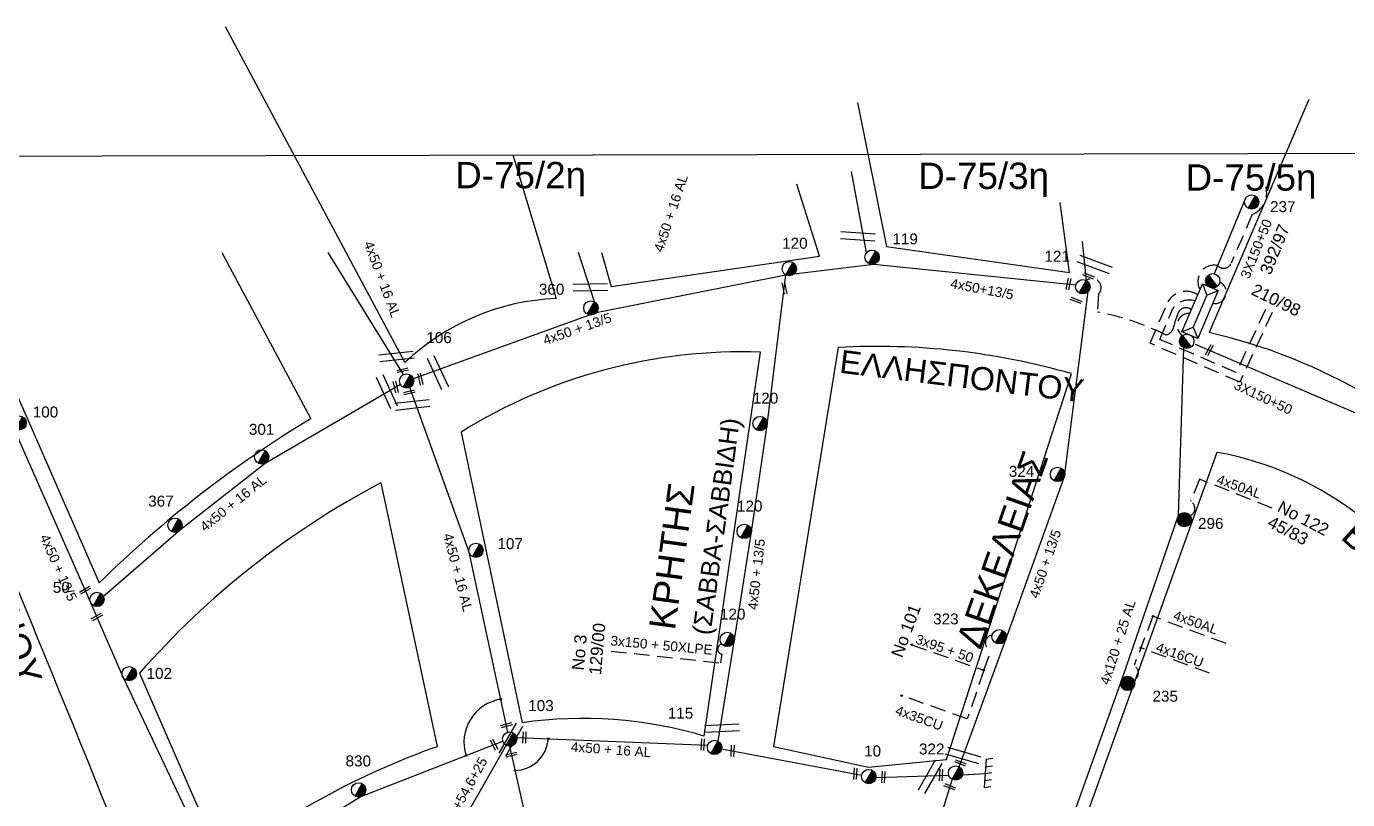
# Model space of a CAD drawing. Header units: millimetres. Extents: x 1421 to 7547, y 822 to 1873.
# Drawn here: x 5731 to 5948.3, y 1746.3 to 1873.4 of the extents above; entities that cross this region are included whole.
import ezdxf
from ezdxf.enums import TextEntityAlignment as Align

# ---------------------------------------------------------------- set-up
doc = ezdxf.new("R2010")
doc.units = ezdxf.units.MM
doc.linetypes.add('DASHED', pattern=[19.05, 12.7, -6.35])
doc.layers.get('0').update_dxf_attribs({"lineweight": 30})
for name, color, linetype, lineweight in [('3x150+50', 7, 'Continuous', 30), ('4x16CU', 7, 'Continuous', 30), ('4x35CU', 7, 'Continuous', 30), ('4x50+13_5', 7, 'Continuous', 30), ('PINAKIDA', 7, 'DASHED', 30), ('TEXT_ΚΑΛΩΔΙΩΝ', 7, 'Continuous', 30), ('Άγνωστο εναέριο καλώδιο', 7, 'Continuous', 30), ('Άγνωστο Υπόγειο Καλώδιο', 7, 'DASHED', 30), ('Γυμνά εναέρια ΧΤ και ΦΟΠ (3Φ)   4x50+16AL', 7, 'Continuous', 30), ('Καλωδια ΧΤ  3X95+50', 7, 'Continuous', 30), ('Καλώδια ΧΤ   3x150+50CU', 7, 'DASHED', 30), ('Καλώδια ΧΤ   3x150AL+50CU', 7, 'DASHED', 30), ('Μηχανική τομή', 7, 'Continuous', 30), ('Στύλος Ξύλινος', 7, 'Continuous', 30), ('Στύλος Ξύλινος @ 1', 7, 'Continuous', 30), ('Στύλος ΦΜ', 7, 'Continuous', 30), ('Στύλος ΦΜ @ 1', 7, 'Continuous', 30), ('Συνδέσεις', 7, 'Continuous', 30), ('Συνεστραμμένα ΧΤ   3x70+54.6+25 AL', 7, 'SYN_LINE', 30), ('Συνεστραμμένα ΧΤ  4x120+25 AL', 7, 'SYN_LINE', 30), ('Τομή', 7, 'Continuous', 30), ('Υποσταθμός εναέριος 2 στύλων', 7, 'Continuous', 30), ('Υποσταθμός πόλεως', 7, 'Continuous', 30), ('Υπόβαθρο ΔΕΗ', 7, 'Continuous', 30), ('Υπόγεια Καλώδια Δικτύου ΧΤ  4x50AL', 7, 'DASHED', 30)]:
    doc.layers.add(name, color=color, linetype=linetype, lineweight=lineweight)
doc.styles.add('arial', font='arial.ttf')
doc.styles.get("Standard").update_dxf_attribs({"font": 'arial.ttf'})
doc.linetypes.add('SYN_LINE', pattern='A,0.5,-0.0001,["/\\/\\/\\/",Standard,S=0.1,R=0,X=0,Y=-0.05],-0.25', length=0.7501)

# ---------------------------------------------------------------- blocks, each defined once
blk = doc.blocks.new('ΥΠΑΡΧΩΝ ΤΣΙΜΕΝΤΕΝΙΟΣ ΣΤΥΛΟΣ')
at = {"layer": 'Στύλος ΦΜ'}
blk.add_hatch(color=7, dxfattribs=at).paths.add_polyline_path([(-1.29, -2.28, 0.574793), (2.62, 0, 0.268822), (1.3, 2.27)])
at = {"layer": 'Στύλος ΦΜ', "color": 7}
blk.add_line((-1.29, -2.28), (1.3, 2.27), dxfattribs=at)
blk.add_circle((0, 0), 2.62, dxfattribs=at)
at = {"layer": 'Στύλος ΦΜ', "flags": 4}
for tag, p in [('ΑΡΙΘΜΟΣ', (-4.68, 8.05)), ('ΤΥΠΟΣ', (-4.91, 3.03))]:
    blk.add_attdef(tag, p, '', height=4, dxfattribs=at)
blk = doc.blocks.new('ΥΠΑΡΧΩΝ ΞΥΛΙΝΟΣ ΣΤΥΛΟΣ')
at = {"layer": 'Στύλος Ξύλινος'}
h = blk.add_hatch(color=7, dxfattribs=at)
h.paths.add_polyline_path([(-2.62, 0, 0.270008), (-1.29, -2.28), (1.3, 2.27, 0.576266)])
h.paths.add_polyline_path([(-1.29, -2.28, 0.574793), (2.62, 0, 0.268822), (1.3, 2.27)])
at = {"layer": 'Στύλος Ξύλινος', "color": 7}
blk.add_line((-1.29, -2.28), (1.3, 2.27), dxfattribs=at)
blk.add_circle((0, 0), 2.62, dxfattribs=at)
at = {"layer": 'Στύλος Ξύλινος', "flags": 4}
for tag, p in [('ΑΡΙΘΜΟΣ', (-4.91, 8.6)), ('ΤΥΠΟΣ', (-4.85, 3.39))]:
    blk.add_attdef(tag, p, '', height=4, dxfattribs=at)
blk = doc.blocks.new('ΥΠΟΣΤΑΘΜΟΣ ΕΝΑΕΡΙΟΣ ΕΠΙ 2 ΣΤΥΛΩΝ')
at = {"layer": 'Υποσταθμός εναέριος 2 στύλων', "linetype": 'Continuous', "lineweight": -3}
for points in [[(-11.97, -2.11, 0.574793), (-8.45, -0.07, 0.268822), (-9.64, 1.98)], [(9.68, -2.15, 0.574793), (13.19, -0.1, 0.268822), (12.01, 1.95)]]:
    blk.add_hatch(color=256, dxfattribs=at).paths.add_polyline_path(points)
for p, q in [((-11.97, -2.11), (-9.64, 1.98)), ((9.68, -2.15), (12.01, 1.95))]:
    blk.add_line(p, q, dxfattribs=at)
for centre in [(-10.81, -0.07), (10.84, -0.1)]:
    blk.add_circle(centre, 2.36, dxfattribs=at)
at = {"layer": 'Υποσταθμός πόλεως', "linetype": 'Continuous', "lineweight": -3, "ltscale": 40}
blk.add_lwpolyline([(-8.57, 2.82), (8.57, 2.82), (8.57, -2.82), (-8.57, -2.82)], close=True, dxfattribs=at)
for points in [[(-5.75, 0), (-8.57, 2.82)], [(-8.57, -2.82), (-5.75, 0)], [(-5.75, 0), (5.75, 0)], [(5.75, 0), (8.57, 2.82)], [(8.57, -2.82), (5.75, 0)]]:
    blk.add_lwpolyline(points, dxfattribs=at)
at = {"layer": 'Υποσταθμός εναέριος 2 στύλων', "ltscale": 40, "flags": 1}
for tag, p in [('ΜΕΤΑΣΧΗΜΑΤΙΣΜΟΣ', (14.09, 2.51)), ('ΙΣΧΥΣ', (14.07, -0.28)), ('ΑΡΙΘΜΟΣ', (14.19, -3))]:
    blk.add_attdef(tag, p, '', height=1.8, dxfattribs=at)
blk = doc.blocks.new('ΜΗΧΑΝΙΚΗ ΤΟΜΗ')
at = {"layer": 'Μηχανική τομή', "lineweight": -3, "ltscale": 40}
for p, q in [((-3.78, 1.15), (3.8, 1.15)), ((3.8, -0.4), (-3.78, -0.4))]:
    blk.add_line(p, q, dxfattribs=at)
blk = doc.blocks.new('ΤΟΜΗ')
at = {"layer": 'Τομή', "lineweight": -3, "ltscale": 40}
for p, q in [((-11.37, 1.1), (11.37, 1.1)), ((11.37, -3.57), (-11.37, -3.57))]:
    blk.add_line(p, q, dxfattribs=at)
blk = doc.blocks.new('_ΣΥΝΔΕΣΗ')
at = {"layer": 'Συνδέσεις', "linetype": 'SYN_LINE', "ltscale": 40}
blk.add_hatch(color=256, dxfattribs=at).paths.add_polyline_path([(0.5, -0.01, 1), (-0.5, -0.01, 1)])
at = {"layer": 'Συνδέσεις'}
blk.add_circle((0, -0.01), 0.5, dxfattribs=at)
blk = doc.blocks.new('A$C4BA07827')
at = {"lineweight": -3}
for p, q in [((0, 4.84), (2.52, 2.11)), ((4.43, 3.45), (0.61, 0.78)), ((3.41, 2.74), (4.26, 1.96)), ((4.43, 3.45), (5.28, 2.68)), ((0.61, 0.78), (1.46, 0)), ((1.55, 1.43), (2.39, 0.66)), ((2.52, 2.11), (3.36, 1.34))]:
    blk.add_line(p, q, dxfattribs=at)

msp = doc.modelspace()

# ---------------------------------------------------------------- linework, layer by layer
at = {"color": 2, "linetype": 'Continuous', "lineweight": -3, "ltscale": 0.2}
for points in [[(5792.99, 1816.19), (5780.62, 1836.26)], [(5824.4, 1828.16), (5821.79, 1836.26)]]:
    msp.add_lwpolyline(points, dxfattribs=at)
at = {"color": 27, "lineweight": -3, "ltscale": 0.2}
for points in [[(5811.6, 1756.55), (5843.04, 1755.3)], [(5810.44, 1755.1), (5816.46, 1728.25), (5822.42, 1700.01), (5826.75, 1681.89)], [(5845.3, 1754.65), (5868.36, 1750.34)], [(5870.68, 1749.94), (5882.67, 1750.34)]]:
    msp.add_lwpolyline(points, dxfattribs=at)
at = {"layer": '3x150+50', "color": 1, "linetype": 'DASHED', "lineweight": -3, "ltscale": 0.2}
msp.add_lwpolyline([(5827.16, 1770.73), (5845.19, 1768.79), (5845.43, 1770.21, -0.838012), (5845.32, 1771.9, -7.0116)], format="xyb", dxfattribs=at)
at = {"layer": '4x16CU', "color": 27, "linetype": 'DASHED', "lineweight": -3, "ltscale": 0.2}
msp.add_lwpolyline([(5925.57, 1767.13), (5914.25, 1771.27)], dxfattribs=at)
at = {"layer": '4x35CU', "color": 10, "linetype": 'DASHED', "lineweight": -3, "ltscale": 0.2}
msp.add_lwpolyline([(5888.43, 1767.58), (5885.72, 1759.59), (5874.93, 1763.43)], dxfattribs=at)
at = {"layer": '4x50+13_5', "color": 10, "lineweight": -3, "ltscale": 0.2}
for points in [[(5794.63, 1815.54), (5824.71, 1826.38), (5855.88, 1832.59), (5870.36, 1834.35), (5903.59, 1830.97)], [(5844.73, 1755.92), (5847.41, 1772.57), (5850.21, 1790.34), (5852.78, 1807.89), (5855.88, 1832.59)], [(5884.38, 1751.73), (5892.04, 1772.63), (5901.7, 1799.47), (5905.6, 1829.85)]]:
    msp.add_lwpolyline(points, dxfattribs=at)
at = {"layer": '4x50+13_5', "color": 30, "lineweight": -3, "ltscale": 0.2}
msp.add_lwpolyline([(5716.02, 1831.92), (5728.68, 1807.81), (5741.52, 1778.74), (5746.85, 1766.49), (5762.36, 1733.72)], dxfattribs=at)
at = {"layer": 'PINAKIDA', "linetype": 'Continuous', "lineweight": -3, "ltscale": 0.2}
msp.add_lwpolyline([(5474.15, 1851.64), (7546.99, 1855.83), (7546.99, 826.44), (5474.15, 822.25)], close=True, dxfattribs=at)
at = {"layer": 'Άγνωστο εναέριο καλώδιο', "color": 85, "lineweight": -3, "ltscale": 0.2}
msp.add_lwpolyline([(5869.12, 1836.26), (5866.68, 1849.58)], dxfattribs=at)
at = {"layer": 'Άγνωστο εναέριο καλώδιο', "color": 30, "lineweight": -3, "ltscale": 0.2}
for points in [[(5931.49, 1845.21), (5926.32, 1832.76)], [(5883.21, 1749.68), (5871.58, 1712.05), (5860.47, 1678.07), (5848.45, 1641.81), (5839.14, 1616.01)]]:
    msp.add_lwpolyline(points, dxfattribs=at)
at = {"layer": 'Άγνωστο εναέριο καλώδιο', "color": 5, "lineweight": -3, "ltscale": 0.2}
msp.add_lwpolyline([(5905.3, 1831.65), (5904.65, 1838.08)], dxfattribs=at)
at = {"layer": 'Άγνωστο Υπόγειο Καλώδιο', "color": 10, "lineweight": -3, "ltscale": 0.2}
msp.add_lwpolyline([(5905.3, 1831.65, -0.930838), (5907.32, 1829.48), (5907.13, 1826.48, -0.073598), (5918.31, 1822.72, 0.31454), (5919.62, 1823.92, -0.045464), (5920.4, 1826.35, -0.502074), (5922.58, 1826.88, -1.815078)], format="xyb", dxfattribs=at)
at = {"layer": 'Γυμνά εναέρια ΧΤ και ΦΟΠ (3Φ)   4x50+16AL', "color": 133, "lineweight": -3, "ltscale": 0.2}
msp.add_lwpolyline([(5923.21, 1821.2), (5952.65, 1808.59), (5952.65, 1808.59), (5980.01, 1783.76), (5998.64, 1759.45), (6004.7, 1746.6)], dxfattribs=at)
at = {"layer": 'Γυμνά εναέρια ΧΤ και ΦΟΠ (3Φ)   4x50+16AL', "color": 30, "lineweight": -3, "ltscale": 0.2}
msp.add_lwpolyline([(5743.64, 1779.77), (5756.4, 1790.78), (5770.27, 1801.65), (5792.48, 1814.6)], dxfattribs=at)
at = {"layer": 'Γυμνά εναέρια ΧΤ και ΦΟΠ (3Φ)   4x50+16AL', "color": 6, "lineweight": -3, "ltscale": 0.2}
for points in [[(5810.17, 1757.42), (5803.79, 1787.02), (5794.02, 1814.08)], [(5763.68, 1733.13), (5785.86, 1746.78), (5809.33, 1755.92)]]:
    msp.add_lwpolyline(points, dxfattribs=at)
at = {"layer": 'Καλωδια ΧΤ  3X95+50', "color": 10, "linetype": 'DASHED', "lineweight": -3, "ltscale": 0.2}
msp.add_lwpolyline([(5876.57, 1771.79), (5888.43, 1767.58), (5889.64, 1770.87, -0.812624), (5889.81, 1773.38)], format="xyb", dxfattribs=at)
at = {"layer": 'Καλώδια ΧΤ   3x150+50CU', "color": 30, "lineweight": -3, "ltscale": 0.2}
msp.add_arc((5926.48, 1829.72), 1.83, 257.6315, 65.0721, dxfattribs=at)
at = {"layer": 'Καλώδια ΧΤ   3x150+50CU', "color": 27, "lineweight": -3, "ltscale": 0.2}
msp.add_arc((5922.22, 1824.27), 2, 87.41, 236.138, dxfattribs=at)
at = {"layer": 'Καλώδια ΧΤ   3x150AL+50CU', "color": 173, "lineweight": -3, "ltscale": 0.2}
msp.add_lwpolyline([(5934.83, 1847.07, -0.374223), (5932.58, 1842.53), (5929.1, 1834.49, -0.545073), (5926.88, 1834.12, 0.646298), (5923.99, 1830.18, 0.35747), (5923.99, 1830.18, -1.435163)], format="xyb", dxfattribs=at)
at = {"layer": 'Καλώδια ΧΤ   3x150AL+50CU', "color": 6, "lineweight": -3, "ltscale": 0.2}
msp.add_lwpolyline([(5935.84, 1826.4), (5930.55, 1814.95), (5915.8, 1821.35), (5918.71, 1828.18, -0.430255), (5923.62, 1829.31)], format="xyb", dxfattribs=at)
at = {"layer": 'Καλώδια ΧΤ   3x150AL+50CU', "color": 2, "lineweight": -3, "ltscale": 0.2}
msp.add_lwpolyline([(5934.75, 1826.9), (5929.95, 1816.52), (5917.37, 1821.98), (5919.54, 1827.06, -0.329514), (5923.19, 1828.3)], format="xyb", dxfattribs=at)
at = {"layer": 'Συνεστραμμένα ΧΤ   3x70+54.6+25 AL', "color": 7, "lineweight": -3, "ltscale": 15}
msp.add_lwpolyline([(5809.87, 1755.25), (5802.94, 1743.08)], dxfattribs=at)
at = {"layer": 'Συνεστραμμένα ΧΤ  4x120+25 AL', "color": 27, "lineweight": -3, "ltscale": 20}
msp.add_lwpolyline([(5901.77, 1739.85), (5911.17, 1766.16), (5920.48, 1793.07), (5921.33, 1820.59)], dxfattribs=at)
at = {"layer": 'Υπόβαθρο ΔΕΗ', "lineweight": -3, "ltscale": 0.2}
for points in [[(5763.66, 1873.44), (5793.21, 1818.16)], [(5867.64, 1860.93), (5872.43, 1837.28), (5902.53, 1833.01), (5901.01, 1844.48)], [(5941.91, 1861.44), (5925.48, 1823.1)], [(5811, 1852.32), (5818.13, 1828.69)], [(5825.57, 1836.26), (5827.14, 1830.66), (5861.39, 1835.68), (5857.71, 1847.5)], [(5723.34, 1836.26), (5720.53, 1833.1), (5742.94, 1781.96)], [(5763.1, 1836.26), (5777.75, 1808.95)], [(5842.46, 1756.76), (5851.7, 1819.89)], [(5864.47, 1820.64), (5853.85, 1755.05)], [(5853.85, 1755.05), (5869.49, 1751.65), (5882.29, 1752.92), (5902.83, 1816.35)], [(5802.47, 1806.74), (5812.51, 1758.96)], [(5911.16, 1734.24), (5905.17, 1743.14), (5926.81, 1803.42)], [(5789.27, 1798.4), (5798.53, 1755.03)], [(5749.58, 1767.11), (5763.21, 1735.76)]]:
    msp.add_lwpolyline(points, dxfattribs=at)
for centre, radius, start, end in [((5819.56, 1790.55), 38.17, 92.1421, 133.6602), ((5905.07, 1733.64), 91.77, 41.707, 77.1467), ((5870.97, 1705.18), 115.65, 74.0091, 93.2244), ((1822.43, 166.52), 4227.5, 21.6529, 23.01313), ((5848.68, 1732.47), 87.48, 88.0262, 121.8872), ((5876.41, 1645.79), 190.67, 121.162, 134.4271), ((5917.32, 1750.65), 53.61, 51.324, 79.8096), ((5854.76, 1674.55), 140.11, 117.8706, 138.6512), ((5822.46, 1689.45), 70.22, 73.4505, 98.1487), ((5840.4, 1636.27), 125.92, 109.422, 127.8089)]:
    msp.add_arc(centre, radius, start, end, dxfattribs=at)
at = {"layer": 'Υπόβαθρο ΔΕΗ', "lineweight": -3}
for centre, radius, start, end in [((5810.06, 1755.78), 7.12, 98.5406, 198.0839), ((5811.25, 1756.68), 5.56, 270.8183, 356.4494)]:
    msp.add_arc(centre, radius, start, end, dxfattribs=at)
at = {"layer": 'Υπόγεια Καλώδια Δικτύου ΧΤ  4x50AL', "color": 27, "lineweight": -3, "ltscale": 0.2}
for points in [[(5935.85, 1794.24), (5923.93, 1799), (5922.42, 1795.33, -0.654612), (5922.37, 1793.02, 3.537611)], [(5928.28, 1771.98), (5916.24, 1776.46), (5913.14, 1768.36, -0.584589), (5913.15, 1765.94, 0.685077)]]:
    msp.add_lwpolyline(points, format="xyb", dxfattribs=at)

# ---------------------------------------------------------------- block references
at = {"layer": 'Μηχανική τομή', "lineweight": -3}
for p, xscale, yscale, zscale, rotation in [((5902.45, 1831.08), 0.249999999999919, 0.249999999999919, 0.249999999999919, 78.79742276778168), ((5905.64, 1832.33), 0.249999999999919, 0.249999999999919, 0.249999999999919, 338.7604199681264), ((5855.57, 1830.36), 0.249999999999919, 0.249999999999919, 0.249999999999919, 281.9984757896556), ((5903.57, 1828.3), 0.249999999999919, 0.249999999999919, 0.249999999999919, 338.7604199681264), ((5925.6, 1820.18), 0.249999999999919, 0.249999999999919, 0.249999999999919, 60.54443750661171), ((5792.87, 1816.83), 0.249999999999919, 0.249999999999919, 0.249999999999919, 12.97624505328835), ((5795.68, 1815.43), 0.249999999999919, 0.249999999999919, 0.249999999999919, 281.9984757896556), ((5791.62, 1814.14), 0.249999999999919, 0.249999999999919, 0.249999999999919, 281.9984757896556), ((5793.96, 1813.2), 0.249999999999919, 0.249999999999919, 0.249999999999919, 12.97624505328835), ((5740.67, 1780.67), 0.249999999999919, 0.249999999999919, 0.249999999999919, 29.67638679999716), ((5742.62, 1776.28), 0.249999999999919, 0.249999999999919, 0.249999999999919, 29.67638679999716), ((5809.96, 1758.48), 0.249999999999919, 0.249999999999919, 0.249999999999919, 15.25993631166168), ((5807.98, 1755.39), 0.249999999999919, 0.249999999999919, 0.249999999999919, 117.0447231378158), ((5812.99, 1756.53), 0.249999999999919, 0.249999999999919, 0.249999999999919, 86.82278835679766), ((5842.31, 1755.36), 0.249999999999919, 0.249999999999919, 0.249999999999919, 86.82278835679766), ((5810.77, 1753.64), 0.249999999999919, 0.249999999999919, 0.249999999999919, 13.40879663317457), ((5847.2, 1754.33), 0.249999999999919, 0.249999999999919, 0.249999999999919, 86.82278835679766), ((5867.39, 1750.56), 0.249999999999919, 0.249999999999919, 0.249999999999919, 86.82278835679766), ((5881.48, 1750.34), 0.249999999999919, 0.249999999999919, 0.249999999999919, 86.82278835679766), ((5884.57, 1752.26), 0.249999999999919, 0.249999999999919, 0.249999999999919, 338.6634168566611), ((5872.01, 1750.02), 0.249999999999919, 0.249999999999919, 0.249999999999919, 86.82278835679766), ((5882.8, 1748.35), 0.2499999999999189, 0.2499999999999189, 0.2499999999999189, 338.6634168566611)]:
    msp.add_blockref('ΜΗΧΑΝΙΚΗ ΤΟΜΗ', p, dxfattribs=dict(at, xscale=xscale, yscale=yscale, zscale=zscale, rotation=rotation))
at = {"layer": 'Στύλος Ξύλινος @ 1', "lineweight": -3, "ltscale": 40}
ref = msp.add_blockref('ΥΠΑΡΧΩΝ ΞΥΛΙΝΟΣ ΣΤΥΛΟΣ', (5921.41, 1792.34), dxfattribs=dict(at, xscale=0.4499999999998181, yscale=0.4499999999998181, zscale=0.4499999999998181))
ref.add_attrib('ΤΥΠΟΣ', '296', (5923.66, 1790.83), dxfattribs={"layer": 'Στύλος Ξύλινος', "height": 1.8, "flags": 4})
ref = msp.add_blockref('ΥΠΑΡΧΩΝ ΞΥΛΙΝΟΣ ΣΤΥΛΟΣ', (5912.09, 1765.42), dxfattribs=dict(at, xscale=0.4499999999998181, yscale=0.4499999999998181, zscale=0.4499999999998181))
ref.add_attrib('ΤΥΠΟΣ', '235', (5916.17, 1762.43), dxfattribs={"layer": 'Στύλος Ξύλινος', "height": 1.8, "flags": 4})
at = {"layer": 'Στύλος ΦΜ @ 1', "lineweight": -3, "ltscale": 40}
ref = msp.add_blockref('ΥΠΑΡΧΩΝ ΤΣΙΜΕΝΤΕΝΙΟΣ ΣΤΥΛΟΣ', (5932.48, 1844.58), dxfattribs=dict(at, xscale=0.4499999999998181, yscale=0.4499999999998181, zscale=0.4499999999998181))
ref.add_attrib('ΤΥΠΟΣ', '237', (5935.51, 1842.91), dxfattribs={"layer": 'Στύλος ΦΜ', "height": 1.8, "flags": 4})
ref = msp.add_blockref('ΥΠΑΡΧΩΝ ΤΣΙΜΕΝΤΕΝΙΟΣ ΣΤΥΛΟΣ', (5856.46, 1833.61), dxfattribs=dict(at, xscale=0.4499999999998181, yscale=0.4499999999998181, zscale=0.4499999999998181))
ref.add_attrib('ΤΥΠΟΣ', '120', (5855.27, 1836.89), dxfattribs={"layer": 'Στύλος ΦΜ', "height": 1.8, "flags": 4})
ref = msp.add_blockref('ΥΠΑΡΧΩΝ ΤΣΙΜΕΝΤΕΝΙΟΣ ΣΤΥΛΟΣ', (5870.06, 1835.49), dxfattribs=dict(at, xscale=0.4499999999998181, yscale=0.4499999999998181, zscale=0.4499999999998181))
ref.add_attrib('ΤΥΠΟΣ', '119', (5873.4, 1837.61), dxfattribs={"layer": 'Στύλος ΦΜ', "height": 1.8, "flags": 4})
ref = msp.add_blockref('ΥΠΑΡΧΩΝ ΤΣΙΜΕΝΤΕΝΙΟΣ ΣΤΥΛΟΣ', (5904.72, 1830.63), dxfattribs=dict(at, xscale=0.4499999999998181, yscale=0.4499999999998181, zscale=0.4499999999998181))
ref.add_attrib('ΤΥΠΟΣ', '121', (5898.41, 1834.75), dxfattribs={"layer": 'Στύλος ΦΜ', "height": 1.8, "flags": 4})
ref = msp.add_blockref('ΥΠΑΡΧΩΝ ΤΣΙΜΕΝΤΕΝΙΟΣ ΣΤΥΛΟΣ', (5823.81, 1827.14), dxfattribs=dict(at, xscale=0.4499999999998181, yscale=0.4499999999998181, zscale=0.4499999999998181))
ref.add_attrib('ΤΥΠΟΣ', '360', (5815.26, 1829.33), dxfattribs={"layer": 'Στύλος ΦΜ', "height": 1.8, "flags": 4})
ref = msp.add_blockref('ΥΠΑΡΧΩΝ ΤΣΙΜΕΝΤΕΝΙΟΣ ΣΤΥΛΟΣ', (5793.52, 1815.14), dxfattribs=dict(at, xscale=0.4499999999998181, yscale=0.4499999999998181, zscale=0.4499999999998181))
ref.add_attrib('ΤΥΠΟΣ', '106', (5796.75, 1821.38), dxfattribs={"layer": 'Στύλος ΦΜ', "height": 1.8, "flags": 4})
ref = msp.add_blockref('ΥΠΑΡΧΩΝ ΤΣΙΜΕΝΤΕΝΙΟΣ ΣΤΥΛΟΣ', (5851.64, 1808.15), dxfattribs=dict(at, xscale=0.4499999999998181, yscale=0.4499999999998181, zscale=0.4499999999998181))
ref.add_attrib('ΤΥΠΟΣ', '120', (5850.44, 1811.42), dxfattribs={"layer": 'Στύλος ΦΜ', "height": 1.8, "flags": 4})
ref = msp.add_blockref('ΥΠΑΡΧΩΝ ΤΣΙΜΕΝΤΕΝΙΟΣ ΣΤΥΛΟΣ', (5729.78, 1808.24), dxfattribs=dict(at, xscale=0.4499999999998181, yscale=0.4499999999998181, zscale=0.4499999999998181))
ref.add_attrib('ΤΥΠΟΣ', '100', (5732.02, 1809.15), dxfattribs={"layer": 'Στύλος ΦΜ', "height": 1.8, "flags": 4})
ref = msp.add_blockref('ΥΠΑΡΧΩΝ ΤΣΙΜΕΝΤΕΝΙΟΣ ΣΤΥΛΟΣ', (5769.68, 1802.67), dxfattribs=dict(at, xscale=0.4499999999998181, yscale=0.4499999999998181, zscale=0.4499999999998181))
ref.add_attrib('ΤΥΠΟΣ', '301', (5767.57, 1806.3), dxfattribs={"layer": 'Στύλος ΦΜ', "height": 1.8, "flags": 4})
ref = msp.add_blockref('ΥΠΑΡΧΩΝ ΤΣΙΜΕΝΤΕΝΙΟΣ ΣΤΥΛΟΣ', (5900.57, 1799.79), dxfattribs=dict(at, xscale=0.4499999999998181, yscale=0.4499999999998181, zscale=0.4499999999998181))
ref.add_attrib('ΤΥΠΟΣ', '324', (5892.55, 1799.39), dxfattribs={"layer": 'Στύλος ΦΜ', "height": 1.8, "flags": 4})
ref = msp.add_blockref('ΥΠΑΡΧΩΝ ΤΣΙΜΕΝΤΕΝΙΟΣ ΣΤΥΛΟΣ', (5755.42, 1791.44), dxfattribs=dict(at, xscale=0.4499999999998181, yscale=0.4499999999998181, zscale=0.4499999999998181))
ref.add_attrib('ΤΥΠΟΣ', '367', (5751.01, 1794.5), dxfattribs={"layer": 'Στύλος ΦΜ', "height": 1.8, "flags": 4})
ref = msp.add_blockref('ΥΠΑΡΧΩΝ ΤΣΙΜΕΝΤΕΝΙΟΣ ΣΤΥΛΟΣ', (5849.04, 1790.42), dxfattribs=dict(at, xscale=0.4499999999998181, yscale=0.4499999999998181, zscale=0.4499999999998181))
ref.add_attrib('ΤΥΠΟΣ', '120', (5847.84, 1793.69), dxfattribs={"layer": 'Στύλος ΦΜ', "height": 1.8, "flags": 4})
ref = msp.add_blockref('ΥΠΑΡΧΩΝ ΤΣΙΜΕΝΤΕΝΙΟΣ ΣΤΥΛΟΣ', (5804.93, 1787.3), dxfattribs=dict(at, xscale=0.4499999999998181, yscale=0.4499999999998181, zscale=0.4499999999998181))
ref.add_attrib('ΤΥΠΟΣ', '107', (5808.44, 1787.51), dxfattribs={"layer": 'Στύλος ΦΜ', "height": 1.8, "flags": 4})
ref = msp.add_blockref('ΥΠΑΡΧΩΝ ΤΣΙΜΕΝΤΕΝΙΟΣ ΣΤΥΛΟΣ', (5742.59, 1779.23), dxfattribs=dict(at, xscale=0.4499999999998181, yscale=0.4499999999998181, zscale=0.4499999999998181))
ref.add_attrib('ΤΥΠΟΣ', '50', (5735.32, 1780.32), dxfattribs={"layer": 'Στύλος ΦΜ', "height": 1.8, "flags": 4})
ref = msp.add_blockref('ΥΠΑΡΧΩΝ ΤΣΙΜΕΝΤΕΝΙΟΣ ΣΤΥΛΟΣ', (5846.24, 1772.65), dxfattribs=dict(at, xscale=0.4499999999998181, yscale=0.4499999999998181, zscale=0.4499999999998181))
ref.add_attrib('ΤΥΠΟΣ', '120', (5845.04, 1775.92), dxfattribs={"layer": 'Στύλος ΦΜ', "height": 1.8, "flags": 4})
ref = msp.add_blockref('ΥΠΑΡΧΩΝ ΤΣΙΜΕΝΤΕΝΙΟΣ ΣΤΥΛΟΣ', (5890.96, 1773.1), dxfattribs=dict(at, xscale=0.4499999999998181, yscale=0.4499999999998181, zscale=0.4499999999998181))
ref.add_attrib('ΤΥΠΟΣ', '323', (5880.1, 1775.13), dxfattribs={"layer": 'Στύλος ΦΜ', "height": 1.8, "flags": 4})
ref = msp.add_blockref('ΥΠΑΡΧΩΝ ΤΣΙΜΕΝΤΕΝΙΟΣ ΣΤΥΛΟΣ', (5747.89, 1767.04), dxfattribs=dict(at, xscale=0.4499999999998181, yscale=0.4499999999998181, zscale=0.4499999999998181))
ref.add_attrib('ΤΥΠΟΣ', '102', (5750.74, 1766.18), dxfattribs={"layer": 'Στύλος ΦΜ', "height": 1.8, "flags": 4})
ref = msp.add_blockref('ΥΠΑΡΧΩΝ ΤΣΙΜΕΝΤΕΝΙΟΣ ΣΤΥΛΟΣ', (5810.45, 1756.27), dxfattribs=dict(at, xscale=0.4499999999998181, yscale=0.4499999999998181, zscale=0.4499999999998181))
ref.add_attrib('ΤΥΠΟΣ', '103', (5813.51, 1760.88), dxfattribs={"layer": 'Στύλος ΦΜ', "height": 1.8, "flags": 4})
ref = msp.add_blockref('ΥΠΑΡΧΩΝ ΤΣΙΜΕΝΤΕΝΙΟΣ ΣΤΥΛΟΣ', (5844.15, 1754.9), dxfattribs=dict(at, xscale=0.4499999999998181, yscale=0.4499999999998181, zscale=0.4499999999998181))
ref.add_attrib('ΤΥΠΟΣ', '115', (5836.46, 1759.64), dxfattribs={"layer": 'Στύλος ΦΜ', "height": 1.8, "flags": 4})
ref = msp.add_blockref('ΥΠΑΡΧΩΝ ΤΣΙΜΕΝΤΕΝΙΟΣ ΣΤΥΛΟΣ', (5883.79, 1750.71), dxfattribs=dict(at, xscale=0.4499999999998181, yscale=0.4499999999998181, zscale=0.4499999999998181))
ref.add_attrib('ΤΥΠΟΣ', '322', (5877.77, 1753.75), dxfattribs={"layer": 'Στύλος ΦΜ', "height": 1.8, "flags": 4})
ref = msp.add_blockref('ΥΠΑΡΧΩΝ ΤΣΙΜΕΝΤΕΝΙΟΣ ΣΤΥΛΟΣ', (5785.61, 1747.93), dxfattribs=dict(at, xscale=0.4499999999998181, yscale=0.4499999999998181, zscale=0.4499999999998181))
ref.add_attrib('ΤΥΠΟΣ', '830', (5783.47, 1751.78), dxfattribs={"layer": 'Στύλος ΦΜ', "height": 1.8, "flags": 4})
ref = msp.add_blockref('ΥΠΑΡΧΩΝ ΤΣΙΜΕΝΤΕΝΙΟΣ ΣΤΥΛΟΣ', (5869.52, 1750.11), dxfattribs=dict(at, xscale=0.4499999999998181, yscale=0.4499999999998181, zscale=0.4499999999998181))
ref.add_attrib('ΤΥΠΟΣ', '10', (5868.75, 1753.42), dxfattribs={"layer": 'Στύλος ΦΜ', "height": 1.8, "flags": 4})
at = {"layer": 'Συνδέσεις', "lineweight": -3, "xscale": 0.25, "yscale": 0.25, "zscale": 0.25}
for p in [(5916.24, 1776.46), (5876.58, 1771.8), (5914.26, 1771.28), (5888.43, 1767.58), (5809.01, 1762.82), (5874.93, 1763.43), (5816.8, 1756.34), (5803.29, 1753.57), (5811.34, 1751.13)]:
    msp.add_blockref('_ΣΥΝΔΕΣΗ', p, dxfattribs=at)
at = {"layer": 'Τομή', "lineweight": -3}
for p, xscale, yscale, zscale, rotation in [((5867.7, 1838.62), 0.2499999999998873, 0.2499999999998873, 0.2499999999998873, 176.0729755548096), ((5906.55, 1834.01), 0.2499999999998872, 0.2499999999998872, 0.2499999999998872, 159.4499336258573), ((5823.73, 1830.24), 0.2499999999998872, 0.2499999999998872, 0.2499999999998872, 180.9454995497981), ((5791.88, 1818.87), 0.2499999999998872, 0.2499999999998872, 0.2499999999998872, 186.384456975754), ((5798.95, 1816.64), 0.2499999999998873, 0.2499999999998873, 0.2499999999998873, 294.7516001582177), ((5790.54, 1813.54), 0.2499999999998872, 0.2499999999998872, 0.2499999999998872, 294.7516001582177), ((5794.48, 1810.91), 0.2499999999998873, 0.2499999999998873, 0.2499999999998873, 186.384456975754), ((5810.39, 1756.31), 0.2499999999998873, 0.2499999999998873, 0.2499999999998873, 60.31583537996794), ((5845.37, 1758.38), 0.2499999999998873, 0.2499999999998873, 0.2499999999998873, 2.571633040305094), ((5884.94, 1753.28), 0.2499999999998872, 0.2499999999998872, 0.2499999999998872, 163.8877399253824), ((5879.33, 1750.26), 0.2499999999998873, 0.2499999999998873, 0.2499999999998873, 60.31583537996794)]:
    msp.add_blockref('ΤΟΜΗ', p, dxfattribs=dict(at, xscale=xscale, yscale=yscale, zscale=zscale, rotation=rotation))
at = {"layer": 'Υποσταθμός εναέριος 2 στύλων', "lineweight": -3, "xscale": 0.4999999999999998, "yscale": 0.4999999999999998, "zscale": 0.4999999999999998, "rotation": 246.8076010501797}
msp.add_blockref('ΥΠΟΣΤΑΘΜΟΣ ΕΝΑΕΡΙΟΣ ΕΠΙ 2 ΣΤΥΛΩΝ', (5924, 1826.63), dxfattribs=at)
at = {"layer": 'Υπόβαθρο ΔΕΗ', "lineweight": -3, "ltscale": 0.2, "rotation": 50.98848291531694}
msp.add_blockref('A$C4BA07827', (5888.69, 1747.34), dxfattribs=at)

# ---------------------------------------------------------------- texts
at = {"lineweight": -3, "ltscale": 40, "char_height": 4, "width": 51.2353, "attachment_point": 1, "style": 'arial'}
for s, insert in [('{\\H1.083x;D-75/2η}', (5801.5, 1851.16)), ('{\\H1.083x;D-75/3η}', (5877.64, 1851.04)), ('{\\H1.083x;D-75/5η}', (5921.62, 1850.77))]:
    msp.add_mtext(s, dxfattribs=dict(at, insert=insert))
at = {"lineweight": -3, "ltscale": 40, "width": 35.3422, "attachment_point": 1, "style": 'arial'}
for s, insert, char_height, rotation in [('{\\H1.083x;ΕΛΛΗΣΠΟΝΤΟΥ}', (5865.03, 1820.28), 3.5, 353.0191), ('{\\H1.083x;ΚΡΗΤΗΣ\\P\\H0.69252x;(ΣΑΒΒΑ-ΣΑΒΒΙΔΗ)}', (5833.34, 1774.64), 4, 82.2196), ('{\\H1.083x;ΔΕΚΕΛΕΙΑΣ}', (5883.82, 1772.29), 4, 70.5975), ('{\\H1.083x;ΒΟΣΠΟΡΟΥ}', (5949.87, 1792.55), 4, 317.6211), ('{\\H1.083x;ΑΙΝΟΥ}', (5727.69, 1783.96), 4, 288.5482)]:
    msp.add_mtext(s, dxfattribs=dict(at, insert=insert, char_height=char_height, rotation=rotation))
at = {"layer": 'TEXT_ΚΑΛΩΔΙΩΝ', "lineweight": -3, "ltscale": 0.2, "style": 'arial'}
for s, rotation, p in [('4x50 + 16 AL', 71.6151, (5835.63, 1836.21)), ('4x50 + 16 AL', 290.4518, (5786.45, 1837.78)), ('4x50 + 13/5', 19.1756, (5816.28, 1821.03)), ('4x50 + 16 AL', 38.7685, (5760.34, 1790.3)), ('4x50 + 13/5', 71.0216, (5897.38, 1779.28)), ('4x50 + 16 AL', 284.7111, (5799.51, 1789.88)), ('4x50 + 13/5', 83.7179, (5851.18, 1777.44)), ('4x120 + 25 AL', 72.2599, (5909.02, 1765.07)), ('3x150 + 50XLPE', 354.6867, (5826.98, 1771.69)), ('3x95 + 50', 340.7908, (5877.05, 1772.05)), ('4x50 + 16 AL', 355.9137, (5820.48, 1754.23)), ('3x70+54,6+25', 60.6399, (5799.88, 1740.25))]:
    msp.add_text(s, height=1.6, rotation=rotation, dxfattribs=at).set_placement(p)
at = {"layer": 'TEXT_ΚΑΛΩΔΙΩΝ', "lineweight": -3, "ltscale": 0.2}
for s, rotation, p in [('4x50+13/5', 349.3838, (5888.15, 1830.27)), ('4x50AL', 340.413, (5930.42, 1797.8)), ('4x50 + 13/5', 293.8366, (5736.26, 1784.47)), ('4x50AL', 340.413, (5923.28, 1775.46)), ('4x16CU', 340.413, (5920.67, 1770.14)), ('4x35CU', 340.413, (5877.81, 1759.75))]:
    msp.add_text(s, height=1.6, rotation=rotation, dxfattribs=at).set_placement(p, align=Align.MIDDLE_CENTER)
at = {"layer": 'TEXT_ΚΑΛΩΔΙΩΝ', "lineweight": -3, "char_height": 1.6, "attachment_point": 1}
for insert, rotation in [((5930.58, 1832.42), 68.0786), ((5930.1, 1815.38), 334.7492)]:
    msp.add_mtext_dynamic_manual_height_columns('3X150+50', width=1.8, gutter_width=12.5, heights=[0.0453], dxfattribs=dict(at, insert=insert, rotation=rotation))
at = {"layer": 'Υπόβαθρο ΔΕΗ', "lineweight": -3, "char_height": 2, "attachment_point": 1}
for s, insert, rotation in [('392/97', (5933.74, 1833.2), 67.9419), ('210/98', (5933.13, 1831.25), 333.8527), ('No 122', (5937.45, 1795.56), 332.4778), ('45/83', (5935.84, 1793.07), 332.4778), ('No 101', (5873.12, 1770.21), 69.6091), ('129/00', (5823.48, 1766.93), 85.0181), ('No 3', (5820.65, 1767.67), 85.0181)]:
    msp.add_mtext_dynamic_manual_height_columns(s, width=17.2548, gutter_width=12.5, heights=[0], dxfattribs=dict(at, insert=insert, rotation=rotation))

doc.saveas('drawing.dxf')
